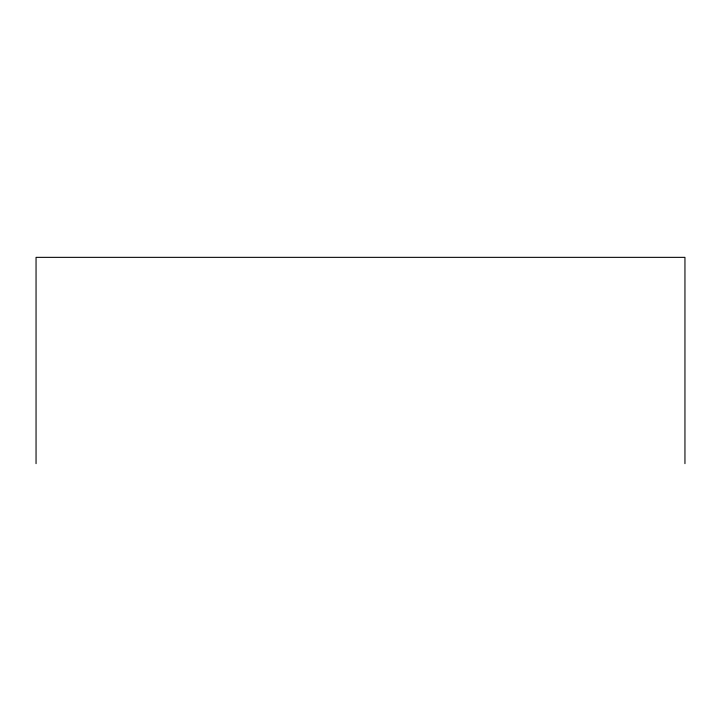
<?xml version="1.0" encoding="UTF-8"?>
<svg xmlns="http://www.w3.org/2000/svg" width="721" height="721" viewBox="0 0 721 721"><rect width="100%" height="100%" fill="white"/><g stroke="black" fill="none" stroke-linecap="round" stroke-linejoin="round"><path stroke-width="1.08" d="M684.95 463.648L684.95 257.352L36.05 257.352L36.05 463.648"/></g></svg>
